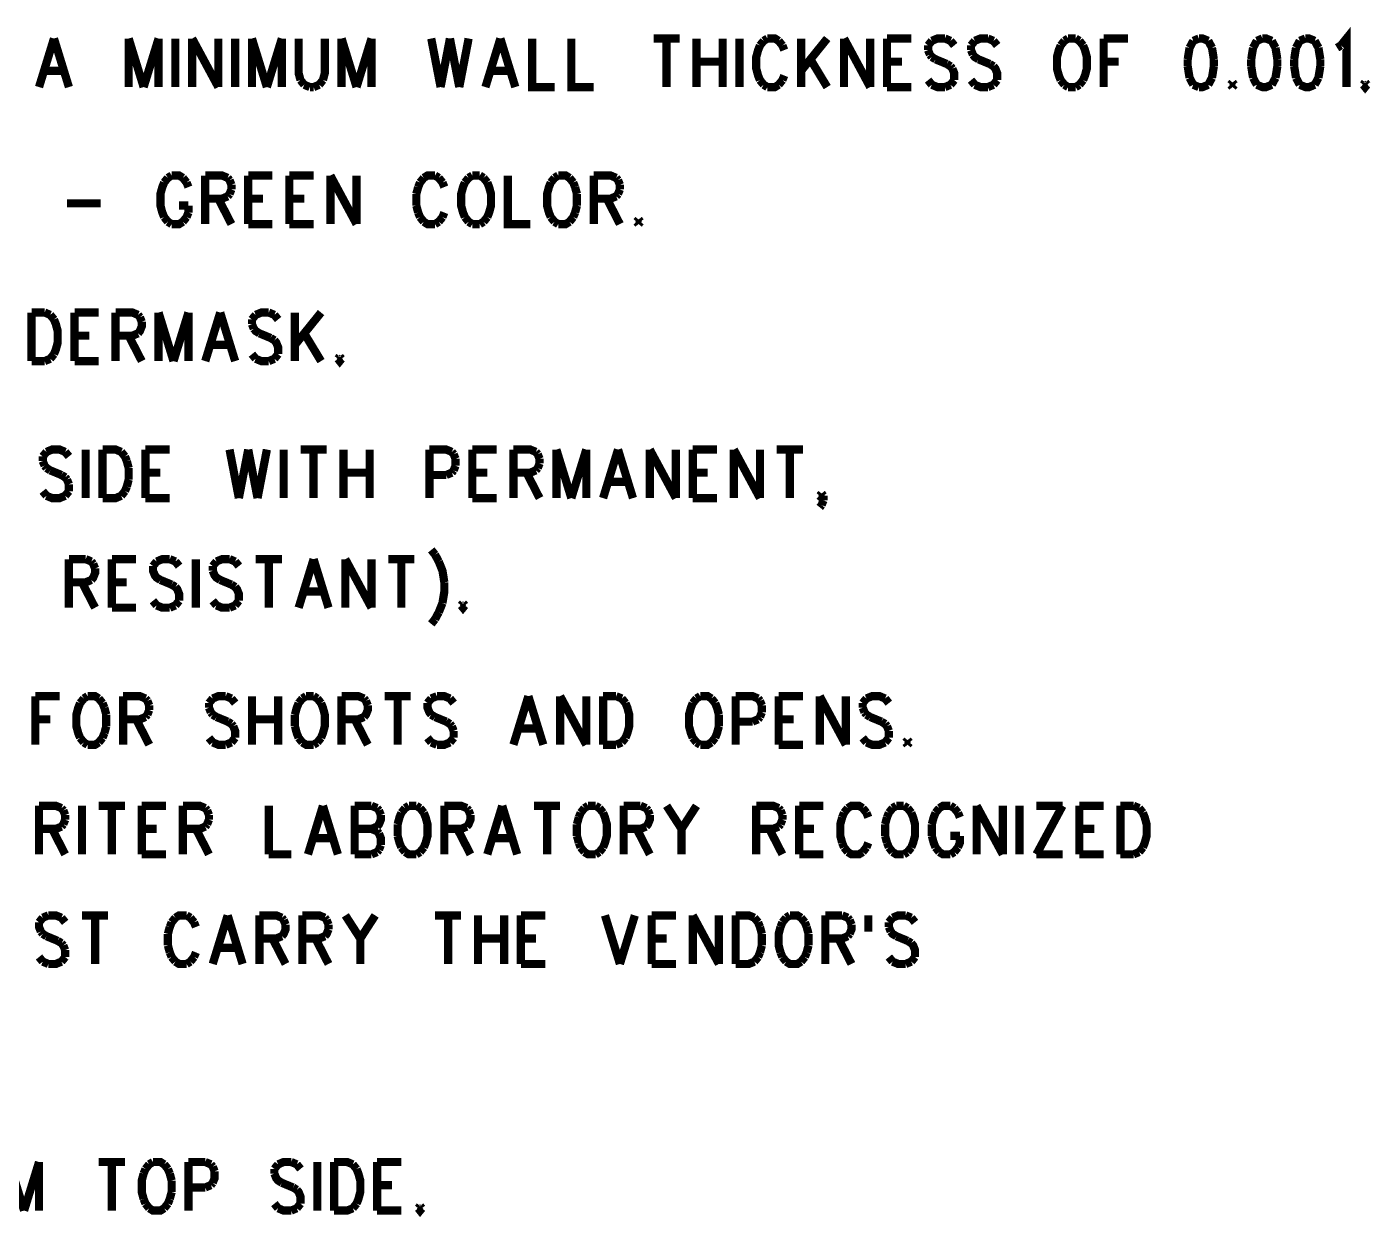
# Model space of a CAD drawing. Extents: x 7.3 to 17.4, y 4.7 to 13.3.
# Drawn here: x 10.535 to 12.989, y 4.746 to 6.917 of the extents above; entities that cross this region are included whole.
import ezdxf

# ---------------------------------------------------------------- set-up
doc = ezdxf.new("R2010")
doc.units = 0
doc.layers.add('DD_PHO', color=6, linetype='CONTINUOUS')

msp = doc.modelspace()

# ---------------------------------------------------------------- linework, layer by layer
at = {"layer": 'DD_PHO', "const_width": 0.015}
for points in [[(10.58477, 6.89609), (10.5575, 6.8075)], [(10.58477, 6.89609), (10.61204, 6.8075)], [(10.72113, 6.89609), (10.72113, 6.8075)], [(10.72113, 6.89609), (10.7484, 6.8075)], [(10.77568, 6.89609), (10.7484, 6.8075)], [(10.77568, 6.89609), (10.77568, 6.8075)], [(10.80636, 6.89609), (10.80636, 6.8075)], [(10.83704, 6.89609), (10.83704, 6.8075)], [(10.83704, 6.89609), (10.88477, 6.8075)], [(10.88477, 6.89609), (10.88477, 6.8075)], [(10.91545, 6.89609), (10.91545, 6.8075)], [(10.94613, 6.89609), (10.94613, 6.8075)], [(10.94613, 6.89609), (10.9734, 6.8075)], [(11.00068, 6.89609), (10.9734, 6.8075)], [(11.00068, 6.89609), (11.00068, 6.8075)], [(11.03136, 6.89609), (11.03136, 6.83281), (11.03477, 6.82015)], [(11.07568, 6.82015), (11.07909, 6.83281), (11.07909, 6.89609)], [(11.10977, 6.89609), (11.10977, 6.8075)], [(11.10977, 6.89609), (11.13704, 6.8075)], [(11.16431, 6.89609), (11.13704, 6.8075)], [(11.16431, 6.89609), (11.16431, 6.8075)], [(11.2734, 6.89609), (11.29045, 6.8075)], [(11.3075, 6.89609), (11.29045, 6.8075)], [(11.3075, 6.89609), (11.32454, 6.8075)], [(11.34159, 6.89609), (11.32454, 6.8075)], [(11.39954, 6.89609), (11.37227, 6.8075)], [(11.39954, 6.89609), (11.42681, 6.8075)], [(11.4575, 6.89609), (11.4575, 6.8075), (11.4984, 6.8075)], [(11.52909, 6.89609), (11.52909, 6.8075), (11.57, 6.8075)], [(11.67909, 6.89609), (11.72681, 6.89609)], [(11.70295, 6.89609), (11.70295, 6.8075)], [(11.7575, 6.89609), (11.7575, 6.8075)], [(11.80522, 6.89609), (11.80522, 6.8075)], [(11.8359, 6.89609), (11.8359, 6.8075)], [(11.88022, 6.89187), (11.8734, 6.88343)], [(11.88704, 6.89609), (11.88022, 6.89187)], [(11.9075, 6.89187), (11.90068, 6.89609), (11.88704, 6.89609)], [(11.91431, 6.88343), (11.9075, 6.89187)], [(11.9484, 6.89609), (11.9484, 6.8075)], [(11.99613, 6.89609), (11.9484, 6.83703)], [(12.02681, 6.89609), (12.02681, 6.8075)], [(12.02681, 6.89609), (12.07454, 6.8075)], [(12.07454, 6.89609), (12.07454, 6.8075)], [(12.10522, 6.89609), (12.10522, 6.8075)], [(12.10522, 6.89609), (12.14954, 6.89609)], [(12.18704, 6.89187), (12.18022, 6.88343)], [(12.2109, 6.89609), (12.19727, 6.89609), (12.18704, 6.89187)], [(12.22113, 6.89187), (12.2109, 6.89609)], [(12.22795, 6.88343), (12.22113, 6.89187)], [(12.26545, 6.89187), (12.25863, 6.88343)], [(12.28931, 6.89609), (12.27568, 6.89609), (12.26545, 6.89187)], [(12.29954, 6.89187), (12.28931, 6.89609)], [(12.30636, 6.88343), (12.29954, 6.89187)], [(12.42909, 6.89187), (12.42227, 6.88343)], [(12.4359, 6.89609), (12.42909, 6.89187)], [(12.44954, 6.89609), (12.4359, 6.89609)], [(12.45636, 6.89187), (12.44954, 6.89609)], [(12.46318, 6.88343), (12.45636, 6.89187)], [(12.50068, 6.89609), (12.50068, 6.8075)], [(12.50068, 6.89609), (12.545, 6.89609)], [(12.66431, 6.89187), (12.6575, 6.87921)], [(12.67454, 6.89609), (12.66431, 6.89187)], [(12.69159, 6.89187), (12.68136, 6.89609), (12.67454, 6.89609)], [(12.6984, 6.87921), (12.69159, 6.89187)], [(12.78022, 6.89187), (12.7734, 6.87921)], [(12.79045, 6.89609), (12.78022, 6.89187)], [(12.8075, 6.89187), (12.79727, 6.89609), (12.79045, 6.89609)], [(12.81431, 6.87921), (12.8075, 6.89187)], [(12.85863, 6.89187), (12.85181, 6.87921)], [(12.86886, 6.89609), (12.85863, 6.89187)], [(12.8859, 6.89187), (12.87568, 6.89609), (12.86886, 6.89609)], [(12.89272, 6.87921), (12.8859, 6.89187)], [(12.93363, 6.88343), (12.94386, 6.89609), (12.94386, 6.8075)], [(11.8734, 6.88343), (11.87, 6.875), (11.86659, 6.86234), (11.86659, 6.84125), (11.87, 6.82859), (11.8734, 6.82015)], [(11.91772, 6.875), (11.91431, 6.88343)], [(12.18022, 6.88343), (12.18022, 6.875)], [(12.18022, 6.875), (12.18363, 6.86656)], [(12.18363, 6.86656), (12.18704, 6.86234)], [(12.25863, 6.88343), (12.25863, 6.875)], [(12.25863, 6.875), (12.26204, 6.86656)], [(12.26204, 6.86656), (12.26545, 6.86234), (12.27227, 6.85812)], [(12.42227, 6.88343), (12.41886, 6.875), (12.41545, 6.86234), (12.41545, 6.84125), (12.41886, 6.82859), (12.42227, 6.82015)], [(12.46318, 6.82015), (12.46659, 6.82859), (12.47, 6.84125), (12.47, 6.86234), (12.46659, 6.875), (12.46318, 6.88343)], [(12.6575, 6.87921), (12.65409, 6.85812)], [(12.70181, 6.85812), (12.6984, 6.87921)], [(12.7734, 6.87921), (12.77, 6.85812)], [(12.81772, 6.85812), (12.81431, 6.87921)], [(12.85181, 6.87921), (12.8484, 6.85812)], [(12.89613, 6.85812), (12.89272, 6.87921)], [(12.92681, 6.87921), (12.93363, 6.88343)], [(11.7575, 6.8539), (11.80522, 6.8539)], [(11.96545, 6.85812), (11.99613, 6.8075)], [(12.10522, 6.8539), (12.1325, 6.8539)], [(12.18704, 6.86234), (12.19386, 6.85812)], [(12.19386, 6.85812), (12.21431, 6.84968)], [(12.21431, 6.84968), (12.22113, 6.84546)], [(12.22113, 6.84546), (12.22454, 6.84125)], [(12.22454, 6.84125), (12.22795, 6.83281), (12.22795, 6.82015)], [(12.27227, 6.85812), (12.29272, 6.84968)], [(12.29272, 6.84968), (12.29954, 6.84546)], [(12.29954, 6.84546), (12.30295, 6.84125), (12.30636, 6.83281), (12.30636, 6.82015)], [(12.50068, 6.8539), (12.52795, 6.8539)], [(12.65409, 6.85812), (12.65409, 6.84546)], [(12.65409, 6.84546), (12.6575, 6.82437)], [(12.6984, 6.82437), (12.70181, 6.84546)], [(12.70181, 6.84546), (12.70181, 6.85812)], [(12.77, 6.85812), (12.77, 6.84546)], [(12.77, 6.84546), (12.7734, 6.82437)], [(12.81431, 6.82437), (12.81772, 6.84546)], [(12.81772, 6.84546), (12.81772, 6.85812)], [(12.8484, 6.85812), (12.8484, 6.84546)], [(12.8484, 6.84546), (12.85181, 6.82437)], [(12.89272, 6.82437), (12.89613, 6.84546)], [(12.89613, 6.84546), (12.89613, 6.85812)], [(10.56772, 6.83703), (10.60181, 6.83703)], [(11.03477, 6.82015), (11.04159, 6.81171)], [(11.06886, 6.81171), (11.07568, 6.82015)], [(11.3825, 6.83703), (11.41659, 6.83703)], [(11.8734, 6.82015), (11.88022, 6.81171)], [(11.9075, 6.81171), (11.91431, 6.82015)], [(11.91431, 6.82015), (11.91772, 6.82859)], [(12.18704, 6.81171), (12.18022, 6.82015)], [(12.22795, 6.82015), (12.22113, 6.81171)], [(12.26545, 6.81171), (12.25863, 6.82015)], [(12.30636, 6.82015), (12.29954, 6.81171)], [(12.42227, 6.82015), (12.42909, 6.81171)], [(12.45636, 6.81171), (12.46318, 6.82015)], [(12.6575, 6.82437), (12.66431, 6.81171)], [(12.69159, 6.81171), (12.6984, 6.82437)], [(12.7359, 6.81593), (12.7325, 6.81171)], [(12.73931, 6.81171), (12.7359, 6.81593)], [(12.7734, 6.82437), (12.78022, 6.81171)], [(12.8075, 6.81171), (12.81431, 6.82437)], [(12.85181, 6.82437), (12.85863, 6.81171)], [(12.8859, 6.81171), (12.89272, 6.82437)], [(12.97795, 6.81593), (12.97454, 6.81171)], [(12.98136, 6.81171), (12.97795, 6.81593)], [(11.04159, 6.81171), (11.05181, 6.8075)], [(11.05181, 6.8075), (11.05863, 6.8075)], [(11.05863, 6.8075), (11.06886, 6.81171)], [(11.88022, 6.81171), (11.88704, 6.8075)], [(11.88704, 6.8075), (11.90068, 6.8075), (11.9075, 6.81171)], [(12.10522, 6.8075), (12.14954, 6.8075)], [(12.2109, 6.8075), (12.19727, 6.8075), (12.18704, 6.81171)], [(12.22113, 6.81171), (12.2109, 6.8075)], [(12.28931, 6.8075), (12.27568, 6.8075), (12.26545, 6.81171)], [(12.29954, 6.81171), (12.28931, 6.8075)], [(12.42909, 6.81171), (12.4359, 6.8075)], [(12.4359, 6.8075), (12.44954, 6.8075)], [(12.44954, 6.8075), (12.45636, 6.81171)], [(12.66431, 6.81171), (12.67454, 6.8075)], [(12.67454, 6.8075), (12.68136, 6.8075), (12.69159, 6.81171)], [(12.7325, 6.81171), (12.7359, 6.8075)], [(12.7359, 6.8075), (12.73931, 6.81171)], [(12.78022, 6.81171), (12.79045, 6.8075), (12.79727, 6.8075), (12.8075, 6.81171)], [(12.85863, 6.81171), (12.86886, 6.8075), (12.87568, 6.8075), (12.8859, 6.81171)], [(12.97454, 6.81171), (12.97795, 6.8075), (12.98136, 6.81171)], [(10.79272, 6.64187), (10.7859, 6.63343)], [(10.79954, 6.64609), (10.79272, 6.64187)], [(10.82, 6.64187), (10.81318, 6.64609), (10.79954, 6.64609)], [(10.82681, 6.63343), (10.82, 6.64187)], [(10.8609, 6.64609), (10.8609, 6.5575)], [(10.8609, 6.64609), (10.89159, 6.64609), (10.90181, 6.64187)], [(10.90181, 6.64187), (10.90522, 6.63765)], [(10.93931, 6.64609), (10.93931, 6.5575)], [(10.93931, 6.64609), (10.98363, 6.64609)], [(11.01431, 6.64609), (11.01431, 6.5575)], [(11.01431, 6.64609), (11.05863, 6.64609)], [(11.08931, 6.64609), (11.08931, 6.5575)], [(11.08931, 6.64609), (11.13704, 6.5575)], [(11.13704, 6.64609), (11.13704, 6.5575)], [(11.25977, 6.64187), (11.25295, 6.63343)], [(11.28022, 6.64609), (11.26659, 6.64609), (11.25977, 6.64187)], [(11.28704, 6.64187), (11.28022, 6.64609)], [(11.29386, 6.63343), (11.28704, 6.64187)], [(11.34159, 6.64187), (11.33477, 6.63343)], [(11.3484, 6.64609), (11.34159, 6.64187)], [(11.36204, 6.64609), (11.3484, 6.64609)], [(11.36886, 6.64187), (11.36204, 6.64609)], [(11.37568, 6.63343), (11.36886, 6.64187)], [(11.41318, 6.64609), (11.41318, 6.5575), (11.45409, 6.5575)], [(11.4984, 6.64187), (11.49159, 6.63343)], [(11.50522, 6.64609), (11.4984, 6.64187)], [(11.52568, 6.64187), (11.51886, 6.64609), (11.50522, 6.64609)], [(11.5325, 6.63343), (11.52568, 6.64187)], [(11.57, 6.64609), (11.57, 6.5575)], [(11.57, 6.64609), (11.60068, 6.64609), (11.6109, 6.64187)], [(11.6109, 6.64187), (11.61431, 6.63765)], [(10.7859, 6.63343), (10.7825, 6.625), (10.77909, 6.61234), (10.77909, 6.59125), (10.7825, 6.57859), (10.7859, 6.57015)], [(10.83022, 6.625), (10.82681, 6.63343)], [(10.90522, 6.63765), (10.90863, 6.62921)], [(10.90863, 6.62078), (10.90522, 6.61234)], [(10.90863, 6.62921), (10.90863, 6.62078)], [(11.24954, 6.625), (11.24613, 6.61234)], [(11.25295, 6.63343), (11.24954, 6.625)], [(11.29727, 6.625), (11.29386, 6.63343)], [(11.33477, 6.63343), (11.33136, 6.625), (11.32795, 6.61234), (11.32795, 6.59125), (11.33136, 6.57859), (11.33477, 6.57015)], [(11.37568, 6.57015), (11.37909, 6.57859), (11.3825, 6.59125), (11.3825, 6.61234), (11.37909, 6.625), (11.37568, 6.63343)], [(11.49159, 6.63343), (11.48818, 6.625), (11.48477, 6.61234), (11.48477, 6.59125), (11.48818, 6.57859), (11.49159, 6.57015)], [(11.5359, 6.625), (11.5325, 6.63343)], [(11.53931, 6.61234), (11.5359, 6.625)], [(11.61431, 6.63765), (11.61772, 6.62921)], [(11.61772, 6.62078), (11.61431, 6.61234)], [(11.61772, 6.62921), (11.61772, 6.62078)], [(10.60863, 6.59546), (10.67, 6.59546)], [(10.89159, 6.6039), (10.8609, 6.6039)], [(10.88477, 6.6039), (10.90863, 6.5575)], [(10.90181, 6.60812), (10.89159, 6.6039)], [(10.90522, 6.61234), (10.90181, 6.60812)], [(10.93931, 6.6039), (10.96659, 6.6039)], [(11.01431, 6.6039), (11.04159, 6.6039)], [(11.24613, 6.61234), (11.24613, 6.59125)], [(11.53931, 6.59125), (11.53931, 6.61234)], [(11.60068, 6.6039), (11.57, 6.6039)], [(11.59386, 6.6039), (11.61772, 6.5575)], [(11.6109, 6.60812), (11.60068, 6.6039)], [(11.61431, 6.61234), (11.6109, 6.60812)], [(10.7859, 6.57015), (10.79272, 6.56171)], [(10.81318, 6.59125), (10.83022, 6.59125)], [(10.82, 6.56171), (10.82681, 6.57015)], [(10.82681, 6.57015), (10.83022, 6.57859)], [(10.83022, 6.57859), (10.83022, 6.59125)], [(11.24613, 6.59125), (11.24954, 6.57859)], [(11.24954, 6.57859), (11.25295, 6.57015)], [(11.25295, 6.57015), (11.25977, 6.56171)], [(11.28704, 6.56171), (11.29386, 6.57015)], [(11.29386, 6.57015), (11.29727, 6.57859)], [(11.33477, 6.57015), (11.34159, 6.56171)], [(11.36886, 6.56171), (11.37568, 6.57015)], [(11.49159, 6.57015), (11.4984, 6.56171)], [(11.52568, 6.56171), (11.5325, 6.57015)], [(11.5325, 6.57015), (11.5359, 6.57859)], [(11.5359, 6.57859), (11.53931, 6.59125)], [(10.79272, 6.56171), (10.79954, 6.5575)], [(10.79954, 6.5575), (10.81318, 6.5575), (10.82, 6.56171)], [(10.93931, 6.5575), (10.98363, 6.5575)], [(11.01431, 6.5575), (11.05863, 6.5575)], [(11.25977, 6.56171), (11.26659, 6.5575), (11.28022, 6.5575)], [(11.28022, 6.5575), (11.28704, 6.56171)], [(11.34159, 6.56171), (11.3484, 6.5575)], [(11.3484, 6.5575), (11.36204, 6.5575)], [(11.36204, 6.5575), (11.36886, 6.56171)], [(11.4984, 6.56171), (11.50522, 6.5575)], [(11.50522, 6.5575), (11.51886, 6.5575), (11.52568, 6.56171)], [(11.65181, 6.56593), (11.6484, 6.56171)], [(11.6484, 6.56171), (11.65181, 6.5575)], [(11.65522, 6.56171), (11.65181, 6.56593)], [(11.65181, 6.5575), (11.65522, 6.56171)], [(10.54386, 6.39609), (10.54386, 6.3075)], [(10.54386, 6.39609), (10.56772, 6.39609)], [(10.56772, 6.39609), (10.57795, 6.39187)], [(10.57795, 6.39187), (10.58477, 6.38343)], [(10.58477, 6.38343), (10.58818, 6.375), (10.59159, 6.36234), (10.59159, 6.34125), (10.58818, 6.32859), (10.58477, 6.32015)], [(10.62227, 6.39609), (10.62227, 6.3075)], [(10.62227, 6.39609), (10.66659, 6.39609)], [(10.69727, 6.39609), (10.69727, 6.3075)], [(10.69727, 6.39609), (10.72795, 6.39609), (10.73818, 6.39187)], [(10.73818, 6.39187), (10.74159, 6.38765)], [(10.745, 6.37921), (10.745, 6.37078), (10.74159, 6.36234), (10.73818, 6.35812)], [(10.74159, 6.38765), (10.745, 6.37921)], [(10.77568, 6.39609), (10.77568, 6.3075)], [(10.77568, 6.39609), (10.80295, 6.3075)], [(10.83022, 6.39609), (10.80295, 6.3075)], [(10.83022, 6.39609), (10.83022, 6.3075)], [(10.88818, 6.39609), (10.8609, 6.3075)], [(10.88818, 6.39609), (10.91545, 6.3075)], [(10.95295, 6.39187), (10.94613, 6.38343)], [(10.94613, 6.38343), (10.94613, 6.375)], [(10.94613, 6.375), (10.94954, 6.36656)], [(10.97681, 6.39609), (10.96318, 6.39609), (10.95295, 6.39187)], [(10.98704, 6.39187), (10.97681, 6.39609)], [(10.99386, 6.38343), (10.98704, 6.39187)], [(11.02454, 6.39609), (11.02454, 6.3075)], [(11.07227, 6.39609), (11.02454, 6.33703)], [(10.62227, 6.3539), (10.64954, 6.3539)], [(10.72795, 6.3539), (10.69727, 6.3539)], [(10.72113, 6.3539), (10.745, 6.3075)], [(10.73818, 6.35812), (10.72795, 6.3539)], [(10.94954, 6.36656), (10.95295, 6.36234), (10.95977, 6.35812)], [(10.95977, 6.35812), (10.98022, 6.34968)], [(10.98022, 6.34968), (10.98704, 6.34546)], [(11.04159, 6.35812), (11.07227, 6.3075)], [(10.87113, 6.33703), (10.90522, 6.33703)], [(10.98704, 6.34546), (10.99045, 6.34125), (10.99386, 6.33281), (10.99386, 6.32015)], [(10.56772, 6.3075), (10.54386, 6.3075)], [(10.57795, 6.31171), (10.56772, 6.3075)], [(10.58477, 6.32015), (10.57795, 6.31171)], [(10.62227, 6.3075), (10.66659, 6.3075)], [(10.95295, 6.31171), (10.94613, 6.32015)], [(10.97681, 6.3075), (10.96318, 6.3075), (10.95295, 6.31171)], [(10.98704, 6.31171), (10.97681, 6.3075)], [(10.99386, 6.32015), (10.98704, 6.31171)], [(11.10636, 6.31593), (11.10295, 6.31171)], [(11.10295, 6.31171), (11.10636, 6.3075), (11.10977, 6.31171)], [(11.10977, 6.31171), (11.10636, 6.31593)], [(10.57113, 6.14187), (10.56431, 6.13343)], [(10.56431, 6.13343), (10.56431, 6.125)], [(10.60522, 6.14187), (10.595, 6.14609), (10.58136, 6.14609), (10.57113, 6.14187)], [(10.61204, 6.13343), (10.60522, 6.14187)], [(10.64272, 6.14609), (10.64272, 6.0575)], [(10.6734, 6.14609), (10.6734, 6.0575)], [(10.6734, 6.14609), (10.69727, 6.14609), (10.7075, 6.14187)], [(10.7075, 6.14187), (10.71431, 6.13343)], [(10.71431, 6.13343), (10.71772, 6.125)], [(10.75181, 6.14609), (10.75181, 6.0575)], [(10.75181, 6.14609), (10.79613, 6.14609)], [(10.90522, 6.14609), (10.92227, 6.0575)], [(10.93931, 6.14609), (10.92227, 6.0575)], [(10.93931, 6.14609), (10.95636, 6.0575)], [(10.9734, 6.14609), (10.95636, 6.0575)], [(11.00409, 6.14609), (11.00409, 6.0575)], [(11.03477, 6.14609), (11.0825, 6.14609)], [(11.05863, 6.14609), (11.05863, 6.0575)], [(11.11318, 6.14609), (11.11318, 6.0575)], [(11.1609, 6.14609), (11.1609, 6.0575)], [(11.27, 6.14609), (11.27, 6.0575)], [(11.27, 6.14609), (11.30068, 6.14609), (11.3109, 6.14187)], [(11.3109, 6.14187), (11.31431, 6.13765)], [(11.31431, 6.13765), (11.31772, 6.12921)], [(11.31772, 6.12921), (11.31772, 6.11656)], [(11.3484, 6.14609), (11.3484, 6.0575)], [(11.3484, 6.14609), (11.39272, 6.14609)], [(11.4234, 6.14609), (11.4234, 6.0575)], [(11.4234, 6.14609), (11.45409, 6.14609), (11.46431, 6.14187)], [(11.46431, 6.14187), (11.46772, 6.13765)], [(11.46772, 6.13765), (11.47113, 6.12921)], [(11.47113, 6.12921), (11.47113, 6.12078)], [(11.50181, 6.14609), (11.50181, 6.0575)], [(11.50181, 6.14609), (11.52909, 6.0575)], [(11.55636, 6.14609), (11.52909, 6.0575)], [(11.55636, 6.14609), (11.55636, 6.0575)], [(11.61431, 6.14609), (11.58704, 6.0575)], [(11.61431, 6.14609), (11.64159, 6.0575)], [(11.67227, 6.14609), (11.67227, 6.0575)], [(11.67227, 6.14609), (11.72, 6.0575)], [(11.72, 6.14609), (11.72, 6.0575)], [(11.75068, 6.14609), (11.75068, 6.0575)], [(11.75068, 6.14609), (11.795, 6.14609)], [(11.82568, 6.14609), (11.82568, 6.0575)], [(11.82568, 6.14609), (11.8734, 6.0575)], [(11.8734, 6.14609), (11.8734, 6.0575)], [(11.90409, 6.14609), (11.95181, 6.14609)], [(11.92795, 6.14609), (11.92795, 6.0575)], [(10.56431, 6.125), (10.56772, 6.11656)], [(10.56772, 6.11656), (10.57113, 6.11234)], [(10.57113, 6.11234), (10.57795, 6.10812)], [(10.57795, 6.10812), (10.5984, 6.09968)], [(10.71772, 6.125), (10.72113, 6.11234)], [(10.72113, 6.11234), (10.72113, 6.09125)], [(10.75181, 6.1039), (10.77909, 6.1039)], [(11.11318, 6.1039), (11.1609, 6.1039)], [(11.3109, 6.1039), (11.30068, 6.09968)], [(11.31431, 6.10812), (11.3109, 6.1039)], [(11.31772, 6.11656), (11.31431, 6.10812)], [(11.3484, 6.1039), (11.37568, 6.1039)], [(11.45409, 6.1039), (11.4234, 6.1039)], [(11.44727, 6.1039), (11.47113, 6.0575)], [(11.46431, 6.10812), (11.45409, 6.1039)], [(11.46772, 6.11234), (11.46431, 6.10812)], [(11.47113, 6.12078), (11.46772, 6.11234)], [(11.75068, 6.1039), (11.77795, 6.1039)], [(10.5984, 6.09968), (10.60522, 6.09546)], [(10.60522, 6.09546), (10.60863, 6.09125)], [(10.60863, 6.09125), (10.61204, 6.08281)], [(10.61204, 6.08281), (10.61204, 6.07015)], [(10.71772, 6.07859), (10.71431, 6.07015)], [(10.72113, 6.09125), (10.71772, 6.07859)], [(11.30068, 6.09968), (11.27, 6.09968)], [(11.59727, 6.08703), (11.63136, 6.08703)], [(10.57113, 6.06171), (10.56431, 6.07015)], [(10.60522, 6.06171), (10.595, 6.0575), (10.58136, 6.0575), (10.57113, 6.06171)], [(10.61204, 6.07015), (10.60522, 6.06171)], [(10.7075, 6.06171), (10.69727, 6.0575), (10.6734, 6.0575)], [(10.71431, 6.07015), (10.7075, 6.06171)], [(10.75181, 6.0575), (10.79613, 6.0575)], [(11.3484, 6.0575), (11.39272, 6.0575)], [(11.75068, 6.0575), (11.795, 6.0575)], [(11.9825, 6.06171), (11.9859, 6.06593)], [(11.9859, 6.0575), (11.9825, 6.06171)], [(11.9859, 6.06593), (11.98931, 6.06171)], [(11.98931, 6.06171), (11.9859, 6.0575)], [(11.98931, 6.05328), (11.9859, 6.04484)], [(11.98931, 6.06171), (11.98931, 6.05328)], [(11.9859, 6.04484), (11.9825, 6.04062)], [(11.2734, 5.96296), (11.28022, 5.95453)], [(10.61204, 5.94609), (10.61204, 5.8575)], [(10.61204, 5.94609), (10.64272, 5.94609)], [(10.64272, 5.94609), (10.65295, 5.94187)], [(10.65295, 5.94187), (10.65636, 5.93765)], [(10.65636, 5.93765), (10.65977, 5.92921)], [(10.69045, 5.94609), (10.69045, 5.8575)], [(10.69045, 5.94609), (10.73477, 5.94609)], [(10.77227, 5.94187), (10.76545, 5.93343)], [(10.76545, 5.93343), (10.76545, 5.925), (10.76886, 5.91656), (10.77227, 5.91234), (10.77909, 5.90812)], [(10.79613, 5.94609), (10.7825, 5.94609), (10.77227, 5.94187)], [(10.80636, 5.94187), (10.79613, 5.94609)], [(10.81318, 5.93343), (10.80636, 5.94187)], [(10.84386, 5.94609), (10.84386, 5.8575)], [(10.88136, 5.94187), (10.87454, 5.93343)], [(10.87454, 5.93343), (10.87454, 5.925)], [(10.90522, 5.94609), (10.89159, 5.94609), (10.88136, 5.94187)], [(10.91545, 5.94187), (10.90522, 5.94609)], [(10.92227, 5.93343), (10.91545, 5.94187)], [(10.95295, 5.94609), (11.00068, 5.94609)], [(10.97681, 5.94609), (10.97681, 5.8575)], [(11.05863, 5.94609), (11.03136, 5.8575)], [(11.05863, 5.94609), (11.0859, 5.8575)], [(11.11659, 5.94609), (11.11659, 5.8575)], [(11.11659, 5.94609), (11.16431, 5.8575)], [(11.16431, 5.94609), (11.16431, 5.8575)], [(11.195, 5.94609), (11.24272, 5.94609)], [(11.21886, 5.94609), (11.21886, 5.8575)], [(11.28022, 5.95453), (11.28704, 5.94187)], [(11.28704, 5.94187), (11.29386, 5.925), (11.29727, 5.9039)], [(10.65295, 5.90812), (10.64272, 5.9039)], [(10.65977, 5.92921), (10.65977, 5.92078), (10.65636, 5.91234), (10.65295, 5.90812)], [(10.77909, 5.90812), (10.79954, 5.89968)], [(10.87454, 5.925), (10.87795, 5.91656), (10.88136, 5.91234), (10.88818, 5.90812)], [(10.88818, 5.90812), (10.90863, 5.89968)], [(10.64272, 5.9039), (10.61204, 5.9039)], [(10.6359, 5.9039), (10.65977, 5.8575)], [(10.69045, 5.9039), (10.71772, 5.9039)], [(10.79954, 5.89968), (10.80636, 5.89546)], [(10.80636, 5.89546), (10.80977, 5.89125), (10.81318, 5.88281), (10.81318, 5.87015)], [(10.90863, 5.89968), (10.91545, 5.89546)], [(10.91545, 5.89546), (10.91886, 5.89125), (10.92227, 5.88281), (10.92227, 5.87015)], [(11.04159, 5.88703), (11.07568, 5.88703)], [(11.29727, 5.9039), (11.29727, 5.88703), (11.29386, 5.86593)], [(10.69045, 5.8575), (10.73477, 5.8575)], [(10.77227, 5.86171), (10.76545, 5.87015)], [(10.79613, 5.8575), (10.7825, 5.8575), (10.77227, 5.86171)], [(10.80636, 5.86171), (10.79613, 5.8575)], [(10.81318, 5.87015), (10.80636, 5.86171)], [(10.88136, 5.86171), (10.87454, 5.87015)], [(10.90522, 5.8575), (10.89159, 5.8575), (10.88136, 5.86171)], [(10.91545, 5.86171), (10.90522, 5.8575)], [(10.92227, 5.87015), (10.91545, 5.86171)], [(11.29386, 5.86593), (11.28704, 5.84906)], [(11.33136, 5.86593), (11.32795, 5.86171)], [(11.32795, 5.86171), (11.33136, 5.8575), (11.33477, 5.86171)], [(11.33477, 5.86171), (11.33136, 5.86593)], [(11.28022, 5.8364), (11.2734, 5.82796)], [(11.28704, 5.84906), (11.28022, 5.8364)], [(10.55068, 5.69609), (10.55068, 5.6075)], [(10.55068, 5.69609), (10.595, 5.69609)], [(10.63931, 5.69187), (10.6325, 5.68343)], [(10.64613, 5.69609), (10.63931, 5.69187)], [(10.66659, 5.69187), (10.65977, 5.69609), (10.64613, 5.69609)], [(10.6734, 5.68343), (10.66659, 5.69187)], [(10.7109, 5.69609), (10.7109, 5.6075)], [(10.7109, 5.69609), (10.74159, 5.69609), (10.75181, 5.69187)], [(10.75181, 5.69187), (10.75522, 5.68765)], [(10.75522, 5.68765), (10.75863, 5.67921)], [(10.87454, 5.69187), (10.86772, 5.68343)], [(10.8984, 5.69609), (10.88477, 5.69609), (10.87454, 5.69187)], [(10.90863, 5.69187), (10.8984, 5.69609)], [(10.91545, 5.68343), (10.90863, 5.69187)], [(10.94613, 5.69609), (10.94613, 5.6075)], [(10.99386, 5.69609), (10.99386, 5.6075)], [(11.03818, 5.69187), (11.03136, 5.68343)], [(11.045, 5.69609), (11.03818, 5.69187)], [(11.05863, 5.69609), (11.045, 5.69609)], [(11.06545, 5.69187), (11.05863, 5.69609)], [(11.07227, 5.68343), (11.06545, 5.69187)], [(11.10977, 5.69609), (11.10977, 5.6075)], [(11.10977, 5.69609), (11.14045, 5.69609), (11.15068, 5.69187)], [(11.15068, 5.69187), (11.15409, 5.68765)], [(11.15409, 5.68765), (11.1575, 5.67921)], [(11.18818, 5.69609), (11.2359, 5.69609)], [(11.21204, 5.69609), (11.21204, 5.6075)], [(11.2734, 5.69187), (11.26659, 5.68343)], [(11.28363, 5.69609), (11.2734, 5.69187)], [(11.3075, 5.69187), (11.29727, 5.69609), (11.28363, 5.69609)], [(11.31431, 5.68343), (11.3075, 5.69187)], [(11.45068, 5.69609), (11.4234, 5.6075)], [(11.45068, 5.69609), (11.47795, 5.6075)], [(11.50863, 5.69609), (11.50863, 5.6075)], [(11.50863, 5.69609), (11.55636, 5.6075)], [(11.55636, 5.69609), (11.55636, 5.6075)], [(11.58704, 5.69609), (11.58704, 5.6075)], [(11.58704, 5.69609), (11.6109, 5.69609)], [(11.6109, 5.69609), (11.62113, 5.69187)], [(11.62113, 5.69187), (11.62795, 5.68343)], [(11.7575, 5.69187), (11.75068, 5.68343)], [(11.76431, 5.69609), (11.7575, 5.69187)], [(11.78477, 5.69187), (11.77795, 5.69609), (11.76431, 5.69609)], [(11.79159, 5.68343), (11.78477, 5.69187)], [(11.82909, 5.69609), (11.82909, 5.6075)], [(11.82909, 5.69609), (11.85977, 5.69609), (11.87, 5.69187)], [(11.87, 5.69187), (11.8734, 5.68765)], [(11.8734, 5.68765), (11.87681, 5.67921)], [(11.9075, 5.69609), (11.9075, 5.6075)], [(11.9075, 5.69609), (11.95181, 5.69609)], [(11.9825, 5.69609), (11.9825, 5.6075)], [(11.9825, 5.69609), (12.03022, 5.6075)], [(12.03022, 5.69609), (12.03022, 5.6075)], [(12.06772, 5.69187), (12.0609, 5.68343)], [(12.10181, 5.69187), (12.09159, 5.69609), (12.07795, 5.69609), (12.06772, 5.69187)], [(12.10863, 5.68343), (12.10181, 5.69187)], [(10.6325, 5.68343), (10.62909, 5.675), (10.62568, 5.66234), (10.62568, 5.64125), (10.62909, 5.62859), (10.6325, 5.62015)], [(10.67681, 5.675), (10.6734, 5.68343)], [(10.68022, 5.66234), (10.67681, 5.675)], [(10.68022, 5.64125), (10.68022, 5.66234)], [(10.75522, 5.66234), (10.75181, 5.65812)], [(10.75863, 5.67078), (10.75522, 5.66234)], [(10.75863, 5.67921), (10.75863, 5.67078)], [(10.86772, 5.68343), (10.86772, 5.675)], [(10.86772, 5.675), (10.87113, 5.66656)], [(10.87113, 5.66656), (10.87454, 5.66234)], [(10.87454, 5.66234), (10.88136, 5.65812)], [(11.03136, 5.68343), (11.02795, 5.675), (11.02454, 5.66234)], [(11.02454, 5.66234), (11.02454, 5.64125)], [(11.07227, 5.62015), (11.07568, 5.62859), (11.07909, 5.64125), (11.07909, 5.66234), (11.07568, 5.675), (11.07227, 5.68343)], [(11.1575, 5.67921), (11.1575, 5.67078), (11.15409, 5.66234), (11.15068, 5.65812)], [(11.26659, 5.68343), (11.26659, 5.675), (11.27, 5.66656), (11.2734, 5.66234)], [(11.2734, 5.66234), (11.28022, 5.65812)], [(11.62795, 5.68343), (11.63136, 5.675), (11.63477, 5.66234), (11.63477, 5.64125), (11.63136, 5.62859), (11.62795, 5.62015)], [(11.75068, 5.68343), (11.74727, 5.675), (11.74386, 5.66234), (11.74386, 5.64125), (11.74727, 5.62859), (11.75068, 5.62015)], [(11.7984, 5.66234), (11.795, 5.675), (11.79159, 5.68343)], [(11.7984, 5.64125), (11.7984, 5.66234)], [(11.87681, 5.66656), (11.8734, 5.65812)], [(11.87681, 5.67921), (11.87681, 5.66656)], [(12.0609, 5.68343), (12.0609, 5.675)], [(12.0609, 5.675), (12.06431, 5.66656)], [(12.06431, 5.66656), (12.06772, 5.66234)], [(12.06772, 5.66234), (12.07454, 5.65812)], [(10.55068, 5.6539), (10.57795, 5.6539)], [(10.67681, 5.62859), (10.68022, 5.64125)], [(10.74159, 5.6539), (10.7109, 5.6539)], [(10.73477, 5.6539), (10.75863, 5.6075)], [(10.75181, 5.65812), (10.74159, 5.6539)], [(10.88136, 5.65812), (10.90181, 5.64968)], [(10.90181, 5.64968), (10.90863, 5.64546)], [(10.90863, 5.64546), (10.91204, 5.64125)], [(10.91204, 5.64125), (10.91545, 5.63281), (10.91545, 5.62015)], [(10.94613, 5.6539), (10.99386, 5.6539)], [(11.02454, 5.64125), (11.02795, 5.62859), (11.03136, 5.62015)], [(11.14045, 5.6539), (11.10977, 5.6539)], [(11.13363, 5.6539), (11.1575, 5.6075)], [(11.15068, 5.65812), (11.14045, 5.6539)], [(11.28022, 5.65812), (11.30068, 5.64968)], [(11.30068, 5.64968), (11.3075, 5.64546)], [(11.3075, 5.64546), (11.3109, 5.64125)], [(11.3109, 5.64125), (11.31431, 5.63281)], [(11.43363, 5.63703), (11.46772, 5.63703)], [(11.79159, 5.62015), (11.795, 5.62859), (11.7984, 5.64125)], [(11.85977, 5.64968), (11.82909, 5.64968)], [(11.87, 5.6539), (11.85977, 5.64968)], [(11.8734, 5.65812), (11.87, 5.6539)], [(11.9075, 5.6539), (11.93477, 5.6539)], [(12.07454, 5.65812), (12.095, 5.64968)], [(12.095, 5.64968), (12.10181, 5.64546)], [(12.10181, 5.64546), (12.10522, 5.64125)], [(12.10522, 5.64125), (12.10863, 5.63281)], [(10.6325, 5.62015), (10.63931, 5.61171)], [(10.63931, 5.61171), (10.64613, 5.6075)], [(10.64613, 5.6075), (10.65977, 5.6075), (10.66659, 5.61171)], [(10.66659, 5.61171), (10.6734, 5.62015)], [(10.6734, 5.62015), (10.67681, 5.62859)], [(10.87454, 5.61171), (10.86772, 5.62015)], [(10.8984, 5.6075), (10.88477, 5.6075), (10.87454, 5.61171)], [(10.90863, 5.61171), (10.8984, 5.6075)], [(10.91545, 5.62015), (10.90863, 5.61171)], [(11.03136, 5.62015), (11.03818, 5.61171)], [(11.03818, 5.61171), (11.045, 5.6075), (11.05863, 5.6075)], [(11.05863, 5.6075), (11.06545, 5.61171)], [(11.06545, 5.61171), (11.07227, 5.62015)], [(11.2734, 5.61171), (11.26659, 5.62015)], [(11.28363, 5.6075), (11.2734, 5.61171)], [(11.3075, 5.61171), (11.29727, 5.6075), (11.28363, 5.6075)], [(11.31431, 5.62015), (11.3075, 5.61171)], [(11.31431, 5.63281), (11.31431, 5.62015)], [(11.62113, 5.61171), (11.6109, 5.6075)], [(11.62795, 5.62015), (11.62113, 5.61171)], [(11.75068, 5.62015), (11.7575, 5.61171)], [(11.7575, 5.61171), (11.76431, 5.6075)], [(11.76431, 5.6075), (11.77795, 5.6075), (11.78477, 5.61171)], [(11.78477, 5.61171), (11.79159, 5.62015)], [(12.06772, 5.61171), (12.0609, 5.62015)], [(12.10181, 5.61171), (12.09159, 5.6075), (12.07795, 5.6075), (12.06772, 5.61171)], [(12.10863, 5.62015), (12.10181, 5.61171)], [(12.10863, 5.63281), (12.10863, 5.62015)], [(12.14272, 5.61593), (12.13931, 5.61171)], [(12.13931, 5.61171), (12.14272, 5.6075)], [(12.14613, 5.61171), (12.14272, 5.61593)], [(12.14272, 5.6075), (12.14613, 5.61171)], [(11.6109, 5.6075), (11.58704, 5.6075)], [(11.9075, 5.6075), (11.95181, 5.6075)], [(10.5575, 5.49609), (10.5575, 5.4075)], [(10.5575, 5.49609), (10.58818, 5.49609), (10.5984, 5.49187)], [(10.5984, 5.49187), (10.60181, 5.48765)], [(10.6359, 5.49609), (10.6359, 5.4075)], [(10.66659, 5.49609), (10.71431, 5.49609)], [(10.69045, 5.49609), (10.69045, 5.4075)], [(10.745, 5.49609), (10.745, 5.4075)], [(10.745, 5.49609), (10.78931, 5.49609)], [(10.82, 5.49609), (10.82, 5.4075)], [(10.82, 5.49609), (10.85068, 5.49609), (10.8609, 5.49187)], [(10.8609, 5.49187), (10.86431, 5.48765)], [(10.97681, 5.49609), (10.97681, 5.4075)], [(11.07568, 5.49609), (11.0484, 5.4075)], [(11.07568, 5.49609), (11.10295, 5.4075)], [(11.13363, 5.49609), (11.13363, 5.4075)], [(11.13363, 5.49609), (11.16431, 5.49609)], [(11.16431, 5.49609), (11.17454, 5.49187)], [(11.17454, 5.49187), (11.17795, 5.48765)], [(11.22568, 5.49187), (11.21886, 5.48343)], [(11.2325, 5.49609), (11.22568, 5.49187)], [(11.24613, 5.49609), (11.2325, 5.49609)], [(11.25295, 5.49187), (11.24613, 5.49609)], [(11.25977, 5.48343), (11.25295, 5.49187)], [(11.29727, 5.49609), (11.29727, 5.4075)], [(11.29727, 5.49609), (11.32795, 5.49609), (11.33818, 5.49187)], [(11.33818, 5.49187), (11.34159, 5.48765)], [(11.40295, 5.49609), (11.37568, 5.4075)], [(11.40295, 5.49609), (11.43022, 5.4075)], [(11.4609, 5.49609), (11.50863, 5.49609)], [(11.48477, 5.49609), (11.48477, 5.4075)], [(11.55295, 5.49187), (11.54613, 5.48343)], [(11.55977, 5.49609), (11.55295, 5.49187)], [(11.5734, 5.49609), (11.55977, 5.49609)], [(11.58022, 5.49187), (11.5734, 5.49609)], [(11.58704, 5.48343), (11.58022, 5.49187)], [(11.62454, 5.49609), (11.62454, 5.4075)], [(11.62454, 5.49609), (11.65522, 5.49609)], [(11.65522, 5.49609), (11.66545, 5.49187)], [(11.66545, 5.49187), (11.66886, 5.48765)], [(11.70295, 5.49609), (11.73022, 5.4539)], [(11.7575, 5.49609), (11.73022, 5.4539)], [(11.86659, 5.49609), (11.86659, 5.4075)], [(11.86659, 5.49609), (11.89727, 5.49609), (11.9075, 5.49187)], [(11.9075, 5.49187), (11.9109, 5.48765)], [(11.945, 5.49609), (11.945, 5.4075)], [(11.945, 5.49609), (11.98931, 5.49609)], [(12.03363, 5.49187), (12.02681, 5.48343)], [(12.0609, 5.49187), (12.05409, 5.49609), (12.04045, 5.49609), (12.03363, 5.49187)], [(12.06772, 5.48343), (12.0609, 5.49187)], [(12.11545, 5.49187), (12.10863, 5.48343)], [(12.12227, 5.49609), (12.11545, 5.49187)], [(12.1359, 5.49609), (12.12227, 5.49609)], [(12.14272, 5.49187), (12.1359, 5.49609)], [(12.14954, 5.48343), (12.14272, 5.49187)], [(12.20068, 5.49187), (12.19386, 5.48343)], [(12.22113, 5.49609), (12.2075, 5.49609), (12.20068, 5.49187)], [(12.22795, 5.49187), (12.22113, 5.49609)], [(12.23477, 5.48343), (12.22795, 5.49187)], [(12.26886, 5.49609), (12.26886, 5.4075)], [(12.26886, 5.49609), (12.31659, 5.4075)], [(12.31659, 5.49609), (12.31659, 5.4075)], [(12.34727, 5.49609), (12.34727, 5.4075)], [(12.42568, 5.49609), (12.37795, 5.4075)], [(12.37795, 5.49609), (12.42568, 5.49609)], [(12.45636, 5.49609), (12.45636, 5.4075)], [(12.45636, 5.49609), (12.50068, 5.49609)], [(12.53136, 5.49609), (12.53136, 5.4075)], [(12.53136, 5.49609), (12.55522, 5.49609)], [(12.55522, 5.49609), (12.56545, 5.49187)], [(12.56545, 5.49187), (12.57227, 5.48343)], [(10.60181, 5.48765), (10.60522, 5.47921)], [(10.60522, 5.47078), (10.60181, 5.46234)], [(10.60522, 5.47921), (10.60522, 5.47078)], [(10.86431, 5.48765), (10.86772, 5.47921)], [(10.86772, 5.47078), (10.86431, 5.46234)], [(10.86772, 5.47921), (10.86772, 5.47078)], [(11.18136, 5.47921), (11.18136, 5.47078), (11.17795, 5.46234), (11.17454, 5.45812)], [(11.17795, 5.48765), (11.18136, 5.47921)], [(11.21886, 5.48343), (11.21545, 5.475), (11.21204, 5.46234)], [(11.25977, 5.42015), (11.26318, 5.42859), (11.26659, 5.44125), (11.26659, 5.46234), (11.26318, 5.475), (11.25977, 5.48343)], [(11.345, 5.47921), (11.345, 5.47078), (11.34159, 5.46234), (11.33818, 5.45812)], [(11.34159, 5.48765), (11.345, 5.47921)], [(11.54272, 5.475), (11.53931, 5.46234)], [(11.54613, 5.48343), (11.54272, 5.475)], [(11.58704, 5.42015), (11.59045, 5.42859), (11.59386, 5.44125), (11.59386, 5.46234), (11.59045, 5.475), (11.58704, 5.48343)], [(11.67227, 5.47921), (11.67227, 5.47078), (11.66886, 5.46234), (11.66545, 5.45812)], [(11.66886, 5.48765), (11.67227, 5.47921)], [(11.9109, 5.48765), (11.91431, 5.47921)], [(11.91431, 5.47078), (11.9109, 5.46234)], [(11.91431, 5.47921), (11.91431, 5.47078)], [(12.0234, 5.475), (12.02, 5.46234), (12.02, 5.44125), (12.0234, 5.42859)], [(12.02681, 5.48343), (12.0234, 5.475)], [(12.07113, 5.475), (12.06772, 5.48343)], [(12.10522, 5.475), (12.10181, 5.46234)], [(12.10863, 5.48343), (12.10522, 5.475)], [(12.14954, 5.42015), (12.15295, 5.42859), (12.15636, 5.44125), (12.15636, 5.46234), (12.15295, 5.475), (12.14954, 5.48343)], [(12.19386, 5.48343), (12.19045, 5.475), (12.18704, 5.46234)], [(12.23818, 5.475), (12.23477, 5.48343)], [(12.57227, 5.48343), (12.57568, 5.475), (12.57909, 5.46234), (12.57909, 5.44125), (12.57568, 5.42859), (12.57227, 5.42015)], [(10.58818, 5.4539), (10.5575, 5.4539)], [(10.58136, 5.4539), (10.60522, 5.4075)], [(10.5984, 5.45812), (10.58818, 5.4539)], [(10.60181, 5.46234), (10.5984, 5.45812)], [(10.745, 5.4539), (10.77227, 5.4539)], [(10.85068, 5.4539), (10.82, 5.4539)], [(10.84386, 5.4539), (10.86772, 5.4075)], [(10.8609, 5.45812), (10.85068, 5.4539)], [(10.86431, 5.46234), (10.8609, 5.45812)], [(11.13363, 5.4539), (11.16431, 5.4539)], [(11.17454, 5.45812), (11.16431, 5.4539)], [(11.16431, 5.4539), (11.17454, 5.44968)], [(11.17454, 5.44968), (11.17795, 5.44546)], [(11.17795, 5.44546), (11.18136, 5.43703), (11.18136, 5.42437)], [(11.21204, 5.46234), (11.21204, 5.44125)], [(11.21204, 5.44125), (11.21545, 5.42859), (11.21886, 5.42015)], [(11.32795, 5.4539), (11.29727, 5.4539)], [(11.32113, 5.4539), (11.345, 5.4075)], [(11.33818, 5.45812), (11.32795, 5.4539)], [(11.53931, 5.46234), (11.53931, 5.44125)], [(11.53931, 5.44125), (11.54272, 5.42859)], [(11.65522, 5.4539), (11.62454, 5.4539)], [(11.6484, 5.4539), (11.67227, 5.4075)], [(11.66545, 5.45812), (11.65522, 5.4539)], [(11.73022, 5.4539), (11.73022, 5.4075)], [(11.89727, 5.4539), (11.86659, 5.4539)], [(11.89045, 5.4539), (11.91431, 5.4075)], [(11.9075, 5.45812), (11.89727, 5.4539)], [(11.9109, 5.46234), (11.9075, 5.45812)], [(11.945, 5.4539), (11.97227, 5.4539)], [(12.10181, 5.46234), (12.10181, 5.44125)], [(12.10181, 5.44125), (12.10522, 5.42859)], [(12.18704, 5.46234), (12.18704, 5.44125)], [(12.18704, 5.44125), (12.19045, 5.42859), (12.19386, 5.42015)], [(12.22113, 5.44125), (12.23818, 5.44125)], [(12.23477, 5.42015), (12.23818, 5.42859), (12.23818, 5.44125)], [(12.45636, 5.4539), (12.48363, 5.4539)], [(11.05863, 5.43703), (11.09272, 5.43703)], [(11.17795, 5.41593), (11.17454, 5.41171)], [(11.18136, 5.42437), (11.17795, 5.41593)], [(11.21886, 5.42015), (11.22568, 5.41171)], [(11.25295, 5.41171), (11.25977, 5.42015)], [(11.3859, 5.43703), (11.42, 5.43703)], [(11.54272, 5.42859), (11.54613, 5.42015)], [(11.54613, 5.42015), (11.55295, 5.41171)], [(11.58022, 5.41171), (11.58704, 5.42015)], [(12.0234, 5.42859), (12.02681, 5.42015)], [(12.02681, 5.42015), (12.03363, 5.41171)], [(12.0609, 5.41171), (12.06772, 5.42015)], [(12.06772, 5.42015), (12.07113, 5.42859)], [(12.10522, 5.42859), (12.10863, 5.42015)], [(12.10863, 5.42015), (12.11545, 5.41171)], [(12.14272, 5.41171), (12.14954, 5.42015)], [(12.19386, 5.42015), (12.20068, 5.41171)], [(12.22795, 5.41171), (12.23477, 5.42015)], [(12.57227, 5.42015), (12.56545, 5.41171)], [(10.745, 5.4075), (10.78931, 5.4075)], [(10.97681, 5.4075), (11.01772, 5.4075)], [(11.16431, 5.4075), (11.13363, 5.4075)], [(11.17454, 5.41171), (11.16431, 5.4075)], [(11.22568, 5.41171), (11.2325, 5.4075), (11.24613, 5.4075)], [(11.24613, 5.4075), (11.25295, 5.41171)], [(11.55295, 5.41171), (11.55977, 5.4075), (11.5734, 5.4075)], [(11.5734, 5.4075), (11.58022, 5.41171)], [(11.945, 5.4075), (11.98931, 5.4075)], [(12.03363, 5.41171), (12.04045, 5.4075), (12.05409, 5.4075), (12.0609, 5.41171)], [(12.11545, 5.41171), (12.12227, 5.4075), (12.1359, 5.4075)], [(12.1359, 5.4075), (12.14272, 5.41171)], [(12.20068, 5.41171), (12.2075, 5.4075), (12.22113, 5.4075)], [(12.22113, 5.4075), (12.22795, 5.41171)], [(12.37795, 5.4075), (12.42568, 5.4075)], [(12.45636, 5.4075), (12.50068, 5.4075)], [(12.55522, 5.4075), (12.53136, 5.4075)], [(12.56545, 5.41171), (12.55522, 5.4075)], [(10.57454, 5.29609), (10.56431, 5.29187)], [(10.5984, 5.29187), (10.58818, 5.29609), (10.57454, 5.29609)], [(10.6359, 5.29609), (10.68363, 5.29609)], [(10.65977, 5.29609), (10.65977, 5.2075)], [(10.82681, 5.29609), (10.81318, 5.29609), (10.80636, 5.29187)], [(10.83363, 5.29187), (10.82681, 5.29609)], [(10.90181, 5.29609), (10.87454, 5.2075)], [(10.90181, 5.29609), (10.92909, 5.2075)], [(10.95977, 5.29609), (10.95977, 5.2075)], [(10.95977, 5.29609), (10.99045, 5.29609), (11.00068, 5.29187)], [(11.03818, 5.29609), (11.03818, 5.2075)], [(11.03818, 5.29609), (11.06886, 5.29609), (11.07909, 5.29187)], [(11.11659, 5.29609), (11.14386, 5.2539)], [(11.17113, 5.29609), (11.14386, 5.2539)], [(11.28022, 5.29609), (11.32795, 5.29609)], [(11.30409, 5.29609), (11.30409, 5.2075)], [(11.35863, 5.29609), (11.35863, 5.2075)], [(11.40636, 5.29609), (11.40636, 5.2075)], [(11.43704, 5.29609), (11.43704, 5.2075)], [(11.43704, 5.29609), (11.48136, 5.29609)], [(11.59045, 5.29609), (11.61772, 5.2075)], [(11.645, 5.29609), (11.61772, 5.2075)], [(11.67568, 5.29609), (11.67568, 5.2075)], [(11.67568, 5.29609), (11.72, 5.29609)], [(11.75068, 5.29609), (11.75068, 5.2075)], [(11.75068, 5.29609), (11.7984, 5.2075)], [(11.7984, 5.29609), (11.7984, 5.2075)], [(11.82909, 5.29609), (11.82909, 5.2075)], [(11.82909, 5.29609), (11.85295, 5.29609), (11.86318, 5.29187)], [(11.92795, 5.29609), (11.92113, 5.29187)], [(11.9484, 5.29187), (11.94159, 5.29609), (11.92795, 5.29609)], [(11.99272, 5.29609), (11.99272, 5.2075)], [(11.99272, 5.29609), (12.0234, 5.29609)], [(12.0234, 5.29609), (12.03363, 5.29187)], [(12.07113, 5.29609), (12.07113, 5.26656)], [(12.13931, 5.29609), (12.12568, 5.29609), (12.11545, 5.29187)], [(12.14954, 5.29187), (12.13931, 5.29609)], [(10.56431, 5.29187), (10.5575, 5.28343)], [(10.5575, 5.28343), (10.5575, 5.275), (10.5609, 5.26656)], [(10.60522, 5.28343), (10.5984, 5.29187)], [(10.79613, 5.275), (10.79272, 5.26234)], [(10.79954, 5.28343), (10.79613, 5.275)], [(10.80636, 5.29187), (10.79954, 5.28343)], [(10.84045, 5.28343), (10.83363, 5.29187)], [(10.84386, 5.275), (10.84045, 5.28343)], [(11.00068, 5.29187), (11.00409, 5.28765)], [(11.0075, 5.27921), (11.0075, 5.27078), (11.00409, 5.26234), (11.00068, 5.25812)], [(11.00409, 5.28765), (11.0075, 5.27921)], [(11.07909, 5.29187), (11.0825, 5.28765)], [(11.0859, 5.27078), (11.0825, 5.26234), (11.07909, 5.25812)], [(11.0825, 5.28765), (11.0859, 5.27921)], [(11.0859, 5.27921), (11.0859, 5.27078)], [(11.86318, 5.29187), (11.87, 5.28343)], [(11.87, 5.28343), (11.8734, 5.275)], [(11.8734, 5.275), (11.87681, 5.26234)], [(11.9109, 5.275), (11.9075, 5.26234), (11.9075, 5.24125), (11.9109, 5.22859)], [(11.91431, 5.28343), (11.9109, 5.275)], [(11.92113, 5.29187), (11.91431, 5.28343)], [(11.95522, 5.28343), (11.9484, 5.29187)], [(11.95863, 5.275), (11.95522, 5.28343)], [(11.96204, 5.26234), (11.95863, 5.275)], [(12.03363, 5.29187), (12.03704, 5.28765)], [(12.03704, 5.28765), (12.04045, 5.27921)], [(12.04045, 5.27921), (12.04045, 5.27078), (12.03704, 5.26234)], [(12.11545, 5.29187), (12.10863, 5.28343)], [(12.10863, 5.28343), (12.10863, 5.275)], [(12.10863, 5.275), (12.11204, 5.26656)], [(12.15636, 5.28343), (12.14954, 5.29187)], [(10.5609, 5.26656), (10.56431, 5.26234)], [(10.56431, 5.26234), (10.57113, 5.25812)], [(10.57113, 5.25812), (10.59159, 5.24968)], [(10.59159, 5.24968), (10.5984, 5.24546)], [(10.5984, 5.24546), (10.60181, 5.24125)], [(10.79272, 5.26234), (10.79272, 5.24125)], [(10.99045, 5.2539), (10.95977, 5.2539)], [(10.98363, 5.2539), (11.0075, 5.2075)], [(11.00068, 5.25812), (10.99045, 5.2539)], [(11.06886, 5.2539), (11.03818, 5.2539)], [(11.06204, 5.2539), (11.0859, 5.2075)], [(11.07909, 5.25812), (11.06886, 5.2539)], [(11.14386, 5.2539), (11.14386, 5.2075)], [(11.35863, 5.2539), (11.40636, 5.2539)], [(11.43704, 5.2539), (11.46431, 5.2539)], [(11.67568, 5.2539), (11.70295, 5.2539)], [(11.87681, 5.26234), (11.87681, 5.24125)], [(11.96204, 5.24125), (11.96204, 5.26234)], [(12.0234, 5.2539), (11.99272, 5.2539)], [(12.01659, 5.2539), (12.04045, 5.2075)], [(12.03363, 5.25812), (12.0234, 5.2539)], [(12.03704, 5.26234), (12.03363, 5.25812)], [(12.11204, 5.26656), (12.11545, 5.26234), (12.12227, 5.25812)], [(12.12227, 5.25812), (12.14272, 5.24968)], [(12.14272, 5.24968), (12.14954, 5.24546)], [(12.14954, 5.24546), (12.15295, 5.24125), (12.15636, 5.23281), (12.15636, 5.22015)], [(10.56431, 5.21171), (10.5575, 5.22015)], [(10.60522, 5.22015), (10.5984, 5.21171)], [(10.60181, 5.24125), (10.60522, 5.23281)], [(10.60522, 5.23281), (10.60522, 5.22015)], [(10.79272, 5.24125), (10.79613, 5.22859)], [(10.79613, 5.22859), (10.79954, 5.22015)], [(10.79954, 5.22015), (10.80636, 5.21171)], [(10.83363, 5.21171), (10.84045, 5.22015)], [(10.84045, 5.22015), (10.84386, 5.22859)], [(10.88477, 5.23703), (10.91886, 5.23703)], [(11.87, 5.22015), (11.86318, 5.21171)], [(11.8734, 5.22859), (11.87, 5.22015)], [(11.87681, 5.24125), (11.8734, 5.22859)], [(11.9109, 5.22859), (11.91431, 5.22015)], [(11.91431, 5.22015), (11.92113, 5.21171)], [(11.9484, 5.21171), (11.95522, 5.22015)], [(11.95522, 5.22015), (11.95863, 5.22859)], [(11.95863, 5.22859), (11.96204, 5.24125)], [(12.11545, 5.21171), (12.10863, 5.22015)], [(12.15636, 5.22015), (12.14954, 5.21171)], [(10.57454, 5.2075), (10.56431, 5.21171)], [(10.5984, 5.21171), (10.58818, 5.2075), (10.57454, 5.2075)], [(10.80636, 5.21171), (10.81318, 5.2075), (10.82681, 5.2075)], [(10.82681, 5.2075), (10.83363, 5.21171)], [(11.43704, 5.2075), (11.48136, 5.2075)], [(11.67568, 5.2075), (11.72, 5.2075)], [(11.86318, 5.21171), (11.85295, 5.2075), (11.82909, 5.2075)], [(11.92113, 5.21171), (11.92795, 5.2075), (11.94159, 5.2075), (11.9484, 5.21171)], [(12.13931, 5.2075), (12.12568, 5.2075), (12.11545, 5.21171)], [(12.14954, 5.21171), (12.13931, 5.2075)], [(10.50295, 4.84609), (10.53022, 4.7575)], [(10.5575, 4.84609), (10.53022, 4.7575)], [(10.5575, 4.84609), (10.5575, 4.7575)], [(10.66659, 4.84609), (10.71431, 4.84609)], [(10.69045, 4.84609), (10.69045, 4.7575)], [(10.75181, 4.83343), (10.7484, 4.825)], [(10.75863, 4.84187), (10.75181, 4.83343)], [(10.76545, 4.84609), (10.75863, 4.84187)], [(10.7859, 4.84187), (10.77909, 4.84609), (10.76545, 4.84609)], [(10.79272, 4.83343), (10.7859, 4.84187)], [(10.79613, 4.825), (10.79272, 4.83343)], [(10.83022, 4.84609), (10.83022, 4.7575)], [(10.83022, 4.84609), (10.8609, 4.84609)], [(10.8609, 4.84609), (10.87113, 4.84187)], [(10.87113, 4.84187), (10.87454, 4.83765)], [(10.87454, 4.83765), (10.87795, 4.82921)], [(10.87795, 4.82921), (10.87795, 4.81656), (10.87454, 4.80812)], [(10.99386, 4.84187), (10.98704, 4.83343)], [(10.98704, 4.83343), (10.98704, 4.825)], [(11.01772, 4.84609), (11.00409, 4.84609), (10.99386, 4.84187)], [(11.02795, 4.84187), (11.01772, 4.84609)], [(11.03477, 4.83343), (11.02795, 4.84187)], [(11.06545, 4.84609), (11.06545, 4.7575)], [(11.09613, 4.84609), (11.09613, 4.7575)], [(11.09613, 4.84609), (11.12, 4.84609), (11.13022, 4.84187)], [(11.13022, 4.84187), (11.13704, 4.83343)], [(11.13704, 4.83343), (11.14045, 4.825), (11.14386, 4.81234), (11.14386, 4.79125), (11.14045, 4.77859), (11.13704, 4.77015)], [(11.17454, 4.84609), (11.17454, 4.7575)], [(11.17454, 4.84609), (11.21886, 4.84609)], [(10.7484, 4.825), (10.745, 4.81234), (10.745, 4.79125), (10.7484, 4.77859)], [(10.79954, 4.81234), (10.79613, 4.825)], [(10.79954, 4.79125), (10.79954, 4.81234)], [(10.87113, 4.8039), (10.8609, 4.79968)], [(10.87454, 4.80812), (10.87113, 4.8039)], [(10.98704, 4.825), (10.99045, 4.81656), (10.99386, 4.81234), (11.00068, 4.80812)], [(11.00068, 4.80812), (11.02113, 4.79968)], [(11.17454, 4.8039), (11.20181, 4.8039)], [(10.7484, 4.77859), (10.75181, 4.77015)], [(10.79272, 4.77015), (10.79613, 4.77859)], [(10.79613, 4.77859), (10.79954, 4.79125)], [(10.8609, 4.79968), (10.83022, 4.79968)], [(11.02113, 4.79968), (11.02795, 4.79546)], [(11.02795, 4.79546), (11.03136, 4.79125), (11.03477, 4.78281), (11.03477, 4.77015)], [(10.75181, 4.77015), (10.75863, 4.76171)], [(10.75863, 4.76171), (10.76545, 4.7575), (10.77909, 4.7575), (10.7859, 4.76171)], [(10.7859, 4.76171), (10.79272, 4.77015)], [(10.99386, 4.76171), (10.98704, 4.77015)], [(11.01772, 4.7575), (11.00409, 4.7575), (10.99386, 4.76171)], [(11.02795, 4.76171), (11.01772, 4.7575)], [(11.03477, 4.77015), (11.02795, 4.76171)], [(11.13022, 4.76171), (11.12, 4.7575), (11.09613, 4.7575)], [(11.13704, 4.77015), (11.13022, 4.76171)], [(11.17454, 4.7575), (11.21886, 4.7575)], [(11.25295, 4.76593), (11.24954, 4.76171)], [(11.24954, 4.76171), (11.25295, 4.7575), (11.25636, 4.76171)], [(11.25636, 4.76171), (11.25295, 4.76593)]]:
    msp.add_lwpolyline(points, dxfattribs=at)

doc.saveas('drawing.dxf')
